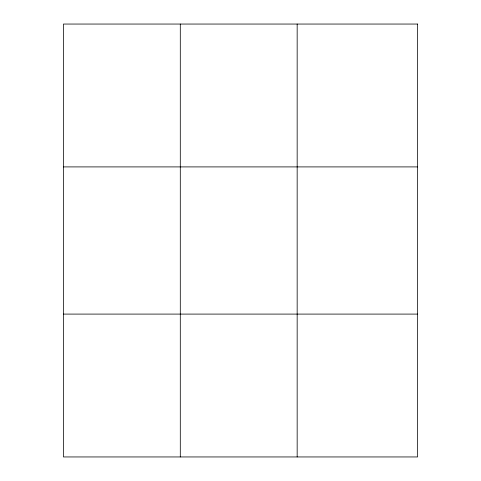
<?xml version="1.0" encoding="UTF-8"?>
<svg xmlns="http://www.w3.org/2000/svg" width="481" height="481" viewBox="0 0 481 481"><rect width="100%" height="100%" fill="white"/><g stroke="black" fill="none" stroke-linecap="round" stroke-linejoin="round"><path stroke-width="0.72" d="M180.297 456.95L180.297 24.05M297.162 456.95L297.162 24.05M63.432 166.907L417.568 166.907M63.432 314.093L417.568 314.093M417.568 24.05L417.568 456.95L63.432 456.95L63.432 24.05L417.568 24.05"/></g></svg>
